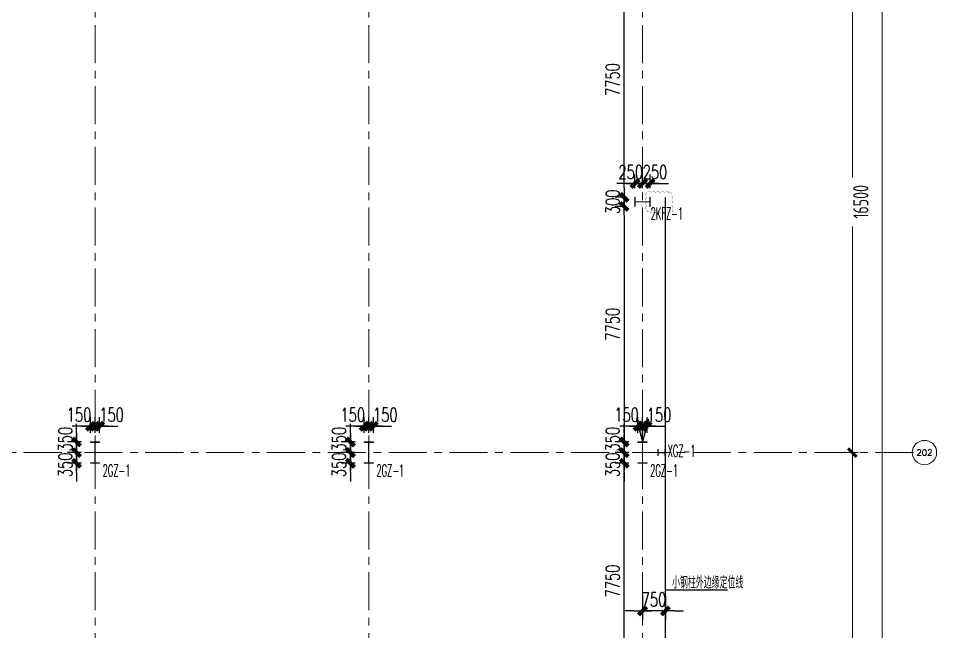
# Model space of a CAD drawing. Extents: x -1201378 to 2367219, y -619313 to 244905.
# Drawn here: x 195722 to 225911, y -53489 to -33310 of the extents above; entities that cross this region are included whole.
import ezdxf
from ezdxf.enums import TextEntityAlignment as Align

# ---------------------------------------------------------------- set-up
doc = ezdxf.new("R2010")
doc.units = 0
doc.header["$LTSCALE"] = 1000
doc.linetypes.add('CENTER', pattern=[2, 1.25, -0.25, 0.25, -0.25])
doc.linetypes.add('HIDDEN', pattern=[0.375, 0.25, -0.125])
doc.layers.get('0').update_dxf_attribs({"linetype": 'CONTINUOUS'})
doc.layers.get('Defpoints').update_dxf_attribs({"linetype": 'CONTINUOUS'})
for name, color, linetype, lineweight in [('S-axis', 111, 'CONTINUOUS', 0), ('S-col', 2, 'CONTINUOUS', 0), ('S-dote', 5, 'CENTER', 0)]:
    doc.layers.add(name, color=color, linetype=linetype, lineweight=lineweight)
for name, color, linetype in [('S-CJGC', 5, 'CONTINUOUS'), ('S-DIMZ', 115, 'CONTINUOUS'), ('S-SGJ', 21, 'CONTINUOUS'), ('S-SHAPE2', 165, 'HIDDEN')]:
    doc.layers.add(name, color=color, linetype=linetype)
doc.layers.add('疑问', color=1, linetype='CONTINUOUS', plot=False)
doc.styles.add('_TCH_AXIS', font='COMPLEX', dxfattribs={"bigfont": 'GBCBIG'})
doc.styles.add('SS1', font='tj-romans1.shx', dxfattribs={"width": 0.7, "bigfont": 'tj-hztxt1.shx'})
doc.styles.add('TSSD_Dimension', font='tssdeng.shx', dxfattribs={"width": 0.7, "bigfont": 'hztxt.shx'})
doc.dimstyles.new('S-150-ARCHI', dxfattribs={"dimscale": 150, "dimtxt": 3, "dimasz": 2, "dimexe": 2, "dimexo": 2, "dimgap": 1, "dimtad": 1, "dimdec": 0, "dimzin": 0, "dimdsep": 46, "dimtxsty": 'SS1', "dimblk1": 'TT', "dimblk2": 'TT', "dimsah": 1, "dimcen": 1, "dimclrd": 256, "dimclre": 256, "dimclrt": 256, "dimadec": 0, "dimazin": 0, "dimtfac": 1, "dimtdec": 0, "dimtix": 1, "dimtmove": 2, "dimatfit": 0, "dimldrblk": 'TT', "dimfxl": 2, "dimtolj": 1, "dimtzin": 0, "dimarcsym": 0})
doc.dimstyles.new('TSSD_200_200', dxfattribs={"dimtxt": 500, "dimasz": 200, "dimexe": 200, "dimexo": 500, "dimgap": 200, "dimtad": 1, "dimdec": 0, "dimzin": 0, "dimdsep": 46, "dimtxsty": 'TSSD_Dimension', "dimblk": 'ARCHTICK', "dimcen": 0, "dimdle": 200, "dimclrt": 7, "dimadec": 0, "dimazin": 0, "dimtfac": 1, "dimtdec": 0, "dimtix": 1, "dimtmove": 2, "dimatfit": 3, "dimfxl": 1, "dimtolj": 1, "dimtzin": 0, "dimarcsym": 0})

# ---------------------------------------------------------------- blocks, each defined once
blk = doc.blocks.new('_ArchTick')
at = {"color": 0, "linetype": 'ByBlock', "const_width": 0.5}
blk.add_lwpolyline([(-0.71, -0.71), (0.71, 0.71)], dxfattribs=at)
blk = doc.blocks.new('*D89')
at = {"layer": 'Defpoints', "color": 0, "transparency": 16777216}
for p in [(-77874, -231098), (-77874, -247598), (-76858, -247598)]:
    blk.add_point(p, dxfattribs=at)
at = {"layer": 'S-axis', "color": 0, "lineweight": -2, "transparency": 16777216}
for p, q in [((-76858, -230898), (-76858, -238542)), ((-77374, -231098), (-76658, -231098)), ((-76858, -247798), (-76858, -240154)), ((-77374, -247598), (-76658, -247598))]:
    blk.add_line(p, q, dxfattribs=at)
at = {"layer": 'S-axis', "color": 0, "lineweight": -2, "transparency": 16777216, "xscale": 200, "yscale": 200, "zscale": 200}
for p, rotation in [((-76858, -231098), 90), ((-76858, -247598), 270)]:
    blk.add_blockref('_ArchTick', p, dxfattribs=dict(at, rotation=rotation))
at = {"layer": 'S-axis', "color": 7, "transparency": 16777216, "insert": (-76583, -239348), "char_height": 500, "attachment_point": 5, "rotation": 90, "style": 'TSSD_Dimension'}
blk.add_mtext('\\A1;16500', dxfattribs=at)
blk = doc.blocks.new('*D90')
at = {"layer": 'Defpoints', "color": 0, "transparency": 16777216}
for p in [(-77874, -247598), (-77874, -264098), (-76858, -264098)]:
    blk.add_point(p, dxfattribs=at)
at = {"layer": 'S-axis', "color": 0, "lineweight": -2, "transparency": 16777216}
for p, q in [((-76858, -247398), (-76858, -255042)), ((-77374, -247598), (-76658, -247598)), ((-76858, -264298), (-76858, -256654)), ((-77374, -264098), (-76658, -264098))]:
    blk.add_line(p, q, dxfattribs=at)
at = {"layer": 'S-axis', "color": 0, "lineweight": -2, "transparency": 16777216, "xscale": 200, "yscale": 200, "zscale": 200}
for p, rotation in [((-76858, -247598), 90), ((-76858, -264098), 270)]:
    blk.add_blockref('_ArchTick', p, dxfattribs=dict(at, rotation=rotation))
at = {"layer": 'S-axis', "color": 7, "transparency": 16777216, "insert": (-76583, -255848), "char_height": 500, "attachment_point": 5, "rotation": 90, "style": 'TSSD_Dimension'}
blk.add_mtext('\\A1;16500', dxfattribs=at)
blk = doc.blocks.new('*D113')
at = {"layer": 'Defpoints', "color": 0, "transparency": 16777216}
for p in [(-77774, -180948), (-77774, -264748), (-75879, -264748)]:
    blk.add_point(p, dxfattribs=at)
at = {"layer": 'S-axis', "color": 0, "lineweight": -2, "transparency": 16777216}
for p, q in [((-75879, -180748), (-75879, -222015)), ((-77274, -180948), (-75679, -180948)), ((-75879, -264948), (-75879, -223681)), ((-77274, -264748), (-75679, -264748))]:
    blk.add_line(p, q, dxfattribs=at)
at = {"layer": 'S-axis', "color": 0, "lineweight": -2, "transparency": 16777216, "xscale": 200, "yscale": 200, "zscale": 200}
for p, rotation in [((-75879, -180948), 90), ((-75879, -264748), 270)]:
    blk.add_blockref('_ArchTick', p, dxfattribs=dict(at, rotation=rotation))
at = {"layer": 'S-axis', "color": 7, "transparency": 16777216, "insert": (-75604, -222848), "char_height": 500, "attachment_point": 5, "rotation": 90, "style": 'TSSD_Dimension'}
blk.add_mtext('\\A1;83800', dxfattribs=at)
blk = doc.blocks.new('nt66')
at = {"layer": 'S-col'}
blk.add_lwpolyline([(-195790, 766820), (-195490, 766820), (-195490, 766808), (-195636, 766808), (-195636, 766132), (-195490, 766132), (-195490, 766120), (-195790, 766120), (-195790, 766132), (-195644, 766132), (-195644, 766808), (-195790, 766808)], close=True, dxfattribs=at)
blk = doc.blocks.new('33333')
for p in [(48786, -109900), (57786, -109900), (66786, -109900)]:
    blk.add_blockref('nt66', p)
blk = doc.blocks.new('TT')
blk.add_line((-0.97, 0), (0.97, 0))
at = {"const_width": 0.45}
blk.add_lwpolyline([(-0.44, -0.44), (0.44, 0.44)], dxfattribs=at)
blk = doc.blocks.new('*D4401')
at = {"layer": 'Defpoints', "color": 0, "transparency": 16777216}
for p in [(198242, -46730), (198242, -47248), (198392, -47248)]:
    blk.add_point(p, dxfattribs=at)
at = {"layer": 'S-DIMZ', "lineweight": -2, "transparency": 16777216}
for p, q in [((198242, -46948), (198242, -46430)), ((198392, -46948), (198392, -46430)), ((197942, -46730), (197642, -46730)), ((198392, -46730), (198242, -46730)), ((198692, -46730), (198992, -46730))]:
    blk.add_line(p, q, dxfattribs=at)
at = {"layer": 'S-DIMZ', "lineweight": -2, "transparency": 16777216, "xscale": 300, "yscale": 300, "zscale": 300}
blk.add_blockref('TT', (198242, -46730), dxfattribs=at)
at = {"layer": 'S-DIMZ', "lineweight": -2, "transparency": 16777216, "xscale": 300, "yscale": 300, "zscale": 300, "rotation": 180}
blk.add_blockref('TT', (198392, -46730), dxfattribs=at)
at = {"layer": 'S-DIMZ', "transparency": 16777216, "insert": (198785, -46355), "char_height": 450, "attachment_point": 5, "style": 'SS1'}
blk.add_mtext('\\A1;150', dxfattribs=at)
blk = doc.blocks.new('*D4402')
at = {"layer": 'Defpoints', "color": 0, "transparency": 16777216}
for p in [(198092, -46730), (198092, -47248), (198242, -47248)]:
    blk.add_point(p, dxfattribs=at)
at = {"layer": 'S-DIMZ', "lineweight": -2, "transparency": 16777216}
for p, q in [((198092, -46948), (198092, -46430)), ((198242, -46948), (198242, -46430)), ((197792, -46730), (197492, -46730)), ((198242, -46730), (198092, -46730)), ((198542, -46730), (198842, -46730))]:
    blk.add_line(p, q, dxfattribs=at)
at = {"layer": 'S-DIMZ', "lineweight": -2, "transparency": 16777216, "xscale": 300, "yscale": 300, "zscale": 300}
blk.add_blockref('TT', (198092, -46730), dxfattribs=at)
at = {"layer": 'S-DIMZ', "lineweight": -2, "transparency": 16777216, "xscale": 300, "yscale": 300, "zscale": 300, "rotation": 180}
blk.add_blockref('TT', (198242, -46730), dxfattribs=at)
at = {"layer": 'S-DIMZ', "transparency": 16777216, "insert": (197716, -46355), "char_height": 450, "attachment_point": 5, "style": 'SS1'}
blk.add_mtext('\\A1;150', dxfattribs=at)
blk = doc.blocks.new('*D4403')
at = {"layer": 'Defpoints', "color": 0, "transparency": 16777216}
for p in [(198092, -47248), (197638, -47598), (198092, -47598)]:
    blk.add_point(p, dxfattribs=at)
at = {"layer": 'S-DIMZ', "lineweight": -2, "transparency": 16777216}
for p, q in [((197638, -46948), (197638, -46648)), ((197792, -47248), (197338, -47248)), ((197638, -47248), (197638, -47598)), ((197792, -47598), (197338, -47598)), ((197638, -47898), (197638, -48198))]:
    blk.add_line(p, q, dxfattribs=at)
at = {"layer": 'S-DIMZ', "lineweight": -2, "transparency": 16777216, "xscale": 300, "yscale": 300, "zscale": 300}
for p, rotation in [((197638, -47248), 270), ((197638, -47598), 90)]:
    blk.add_blockref('TT', p, dxfattribs=dict(at, rotation=rotation))
at = {"layer": 'S-DIMZ', "transparency": 16777216, "insert": (197263, -47155), "char_height": 450, "attachment_point": 5, "rotation": 90, "style": 'SS1'}
blk.add_mtext('\\A1;350', dxfattribs=at)
blk = doc.blocks.new('*D4404')
at = {"layer": 'Defpoints', "color": 0, "transparency": 16777216}
for p in [(198092, -47598), (197638, -47948), (198092, -47948)]:
    blk.add_point(p, dxfattribs=at)
at = {"layer": 'S-DIMZ', "lineweight": -2, "transparency": 16777216}
for p, q in [((197638, -47298), (197638, -46998)), ((197792, -47598), (197338, -47598)), ((197638, -47598), (197638, -47948)), ((197792, -47948), (197338, -47948)), ((197638, -48248), (197638, -48548))]:
    blk.add_line(p, q, dxfattribs=at)
at = {"layer": 'S-DIMZ', "lineweight": -2, "transparency": 16777216, "xscale": 300, "yscale": 300, "zscale": 300}
for p, rotation in [((197638, -47598), 270), ((197638, -47948), 90)]:
    blk.add_blockref('TT', p, dxfattribs=dict(at, rotation=rotation))
at = {"layer": 'S-DIMZ', "transparency": 16777216, "insert": (197263, -48002), "char_height": 450, "attachment_point": 5, "rotation": 90, "style": 'SS1'}
blk.add_mtext('\\A1;350', dxfattribs=at)
blk = doc.blocks.new('*D4405')
at = {"layer": 'Defpoints', "color": 0, "transparency": 16777216}
for p in [(207242, -46730), (207242, -47248), (207392, -47248)]:
    blk.add_point(p, dxfattribs=at)
at = {"layer": 'S-DIMZ', "lineweight": -2, "transparency": 16777216}
for p, q in [((207242, -46948), (207242, -46430)), ((207392, -46948), (207392, -46430)), ((206942, -46730), (206642, -46730)), ((207392, -46730), (207242, -46730)), ((207692, -46730), (207992, -46730))]:
    blk.add_line(p, q, dxfattribs=at)
at = {"layer": 'S-DIMZ', "lineweight": -2, "transparency": 16777216, "xscale": 300, "yscale": 300, "zscale": 300}
blk.add_blockref('TT', (207242, -46730), dxfattribs=at)
at = {"layer": 'S-DIMZ', "lineweight": -2, "transparency": 16777216, "xscale": 300, "yscale": 300, "zscale": 300, "rotation": 180}
blk.add_blockref('TT', (207392, -46730), dxfattribs=at)
at = {"layer": 'S-DIMZ', "transparency": 16777216, "insert": (207785, -46355), "char_height": 450, "attachment_point": 5, "style": 'SS1'}
blk.add_mtext('\\A1;150', dxfattribs=at)
blk = doc.blocks.new('*D4406')
at = {"layer": 'Defpoints', "color": 0, "transparency": 16777216}
for p in [(207092, -46730), (207092, -47248), (207242, -47248)]:
    blk.add_point(p, dxfattribs=at)
at = {"layer": 'S-DIMZ', "lineweight": -2, "transparency": 16777216}
for p, q in [((207092, -46948), (207092, -46430)), ((207242, -46948), (207242, -46430)), ((206792, -46730), (206492, -46730)), ((207242, -46730), (207092, -46730)), ((207542, -46730), (207842, -46730))]:
    blk.add_line(p, q, dxfattribs=at)
at = {"layer": 'S-DIMZ', "lineweight": -2, "transparency": 16777216, "xscale": 300, "yscale": 300, "zscale": 300}
blk.add_blockref('TT', (207092, -46730), dxfattribs=at)
at = {"layer": 'S-DIMZ', "lineweight": -2, "transparency": 16777216, "xscale": 300, "yscale": 300, "zscale": 300, "rotation": 180}
blk.add_blockref('TT', (207242, -46730), dxfattribs=at)
at = {"layer": 'S-DIMZ', "transparency": 16777216, "insert": (206716, -46355), "char_height": 450, "attachment_point": 5, "style": 'SS1'}
blk.add_mtext('\\A1;150', dxfattribs=at)
blk = doc.blocks.new('*D4407')
at = {"layer": 'Defpoints', "color": 0, "transparency": 16777216}
for p in [(207092, -47248), (206638, -47598), (207092, -47598)]:
    blk.add_point(p, dxfattribs=at)
at = {"layer": 'S-DIMZ', "lineweight": -2, "transparency": 16777216}
for p, q in [((206638, -46948), (206638, -46648)), ((206792, -47248), (206338, -47248)), ((206638, -47248), (206638, -47598)), ((206792, -47598), (206338, -47598)), ((206638, -47898), (206638, -48198))]:
    blk.add_line(p, q, dxfattribs=at)
at = {"layer": 'S-DIMZ', "lineweight": -2, "transparency": 16777216, "xscale": 300, "yscale": 300, "zscale": 300}
for p, rotation in [((206638, -47248), 270), ((206638, -47598), 90)]:
    blk.add_blockref('TT', p, dxfattribs=dict(at, rotation=rotation))
at = {"layer": 'S-DIMZ', "transparency": 16777216, "insert": (206263, -47155), "char_height": 450, "attachment_point": 5, "rotation": 90, "style": 'SS1'}
blk.add_mtext('\\A1;350', dxfattribs=at)
blk = doc.blocks.new('*D4408')
at = {"layer": 'Defpoints', "color": 0, "transparency": 16777216}
for p in [(207092, -47598), (206638, -47948), (207092, -47948)]:
    blk.add_point(p, dxfattribs=at)
at = {"layer": 'S-DIMZ', "lineweight": -2, "transparency": 16777216}
for p, q in [((206638, -47298), (206638, -46998)), ((206792, -47598), (206338, -47598)), ((206638, -47598), (206638, -47948)), ((206792, -47948), (206338, -47948)), ((206638, -48248), (206638, -48548))]:
    blk.add_line(p, q, dxfattribs=at)
at = {"layer": 'S-DIMZ', "lineweight": -2, "transparency": 16777216, "xscale": 300, "yscale": 300, "zscale": 300}
for p, rotation in [((206638, -47598), 270), ((206638, -47948), 90)]:
    blk.add_blockref('TT', p, dxfattribs=dict(at, rotation=rotation))
at = {"layer": 'S-DIMZ', "transparency": 16777216, "insert": (206263, -48002), "char_height": 450, "attachment_point": 5, "rotation": 90, "style": 'SS1'}
blk.add_mtext('\\A1;350', dxfattribs=at)
blk = doc.blocks.new('*D4409')
at = {"layer": 'Defpoints', "color": 0, "transparency": 16777216}
for p in [(216242, -46730), (216242, -47248), (216392, -47248)]:
    blk.add_point(p, dxfattribs=at)
at = {"layer": 'S-DIMZ', "lineweight": -2, "transparency": 16777216}
for p, q in [((216242, -46948), (216242, -46430)), ((216392, -46948), (216392, -46430)), ((215942, -46730), (215642, -46730)), ((216392, -46730), (216242, -46730)), ((216692, -46730), (216992, -46730))]:
    blk.add_line(p, q, dxfattribs=at)
at = {"layer": 'S-DIMZ', "lineweight": -2, "transparency": 16777216, "xscale": 300, "yscale": 300, "zscale": 300}
blk.add_blockref('TT', (216242, -46730), dxfattribs=at)
at = {"layer": 'S-DIMZ', "lineweight": -2, "transparency": 16777216, "xscale": 300, "yscale": 300, "zscale": 300, "rotation": 180}
blk.add_blockref('TT', (216392, -46730), dxfattribs=at)
at = {"layer": 'S-DIMZ', "transparency": 16777216, "insert": (216785, -46355), "char_height": 450, "attachment_point": 5, "style": 'SS1'}
blk.add_mtext('\\A1;150', dxfattribs=at)
blk = doc.blocks.new('*D4410')
at = {"layer": 'Defpoints', "color": 0, "transparency": 16777216}
for p in [(216092, -46730), (216092, -47248), (216242, -47248)]:
    blk.add_point(p, dxfattribs=at)
at = {"layer": 'S-DIMZ', "lineweight": -2, "transparency": 16777216}
for p, q in [((216092, -46948), (216092, -46430)), ((216242, -46948), (216242, -46430)), ((215792, -46730), (215492, -46730)), ((216242, -46730), (216092, -46730)), ((216542, -46730), (216842, -46730))]:
    blk.add_line(p, q, dxfattribs=at)
at = {"layer": 'S-DIMZ', "lineweight": -2, "transparency": 16777216, "xscale": 300, "yscale": 300, "zscale": 300}
blk.add_blockref('TT', (216092, -46730), dxfattribs=at)
at = {"layer": 'S-DIMZ', "lineweight": -2, "transparency": 16777216, "xscale": 300, "yscale": 300, "zscale": 300, "rotation": 180}
blk.add_blockref('TT', (216242, -46730), dxfattribs=at)
at = {"layer": 'S-DIMZ', "transparency": 16777216, "insert": (215716, -46355), "char_height": 450, "attachment_point": 5, "style": 'SS1'}
blk.add_mtext('\\A1;150', dxfattribs=at)
blk = doc.blocks.new('*D4411')
at = {"layer": 'Defpoints', "color": 0, "transparency": 16777216}
for p in [(216092, -47248), (215638, -47598), (216092, -47598)]:
    blk.add_point(p, dxfattribs=at)
at = {"layer": 'S-DIMZ', "lineweight": -2, "transparency": 16777216}
for p, q in [((215638, -46948), (215638, -46648)), ((215792, -47248), (215338, -47248)), ((215638, -47248), (215638, -47598)), ((215792, -47598), (215338, -47598)), ((215638, -47898), (215638, -48198))]:
    blk.add_line(p, q, dxfattribs=at)
at = {"layer": 'S-DIMZ', "lineweight": -2, "transparency": 16777216, "xscale": 300, "yscale": 300, "zscale": 300}
for p, rotation in [((215638, -47248), 270), ((215638, -47598), 90)]:
    blk.add_blockref('TT', p, dxfattribs=dict(at, rotation=rotation))
at = {"layer": 'S-DIMZ', "transparency": 16777216, "insert": (215263, -47155), "char_height": 450, "attachment_point": 5, "rotation": 90, "style": 'SS1'}
blk.add_mtext('\\A1;350', dxfattribs=at)
blk = doc.blocks.new('*D4412')
at = {"layer": 'Defpoints', "color": 0, "transparency": 16777216}
for p in [(216092, -47598), (215638, -47948), (216092, -47948)]:
    blk.add_point(p, dxfattribs=at)
at = {"layer": 'S-DIMZ', "lineweight": -2, "transparency": 16777216}
for p, q in [((215638, -47298), (215638, -46998)), ((215792, -47598), (215338, -47598)), ((215638, -47598), (215638, -47948)), ((215792, -47948), (215338, -47948)), ((215638, -48248), (215638, -48548))]:
    blk.add_line(p, q, dxfattribs=at)
at = {"layer": 'S-DIMZ', "lineweight": -2, "transparency": 16777216, "xscale": 300, "yscale": 300, "zscale": 300}
for p, rotation in [((215638, -47598), 270), ((215638, -47948), 90)]:
    blk.add_blockref('TT', p, dxfattribs=dict(at, rotation=rotation))
at = {"layer": 'S-DIMZ', "transparency": 16777216, "insert": (215263, -48002), "char_height": 450, "attachment_point": 5, "rotation": 90, "style": 'SS1'}
blk.add_mtext('\\A1;350', dxfattribs=at)
blk = doc.blocks.new('*D4744')
at = {"layer": 'Defpoints', "color": 0, "transparency": 16777216}
for p in [(215638, -47948), (216092, -47948), (215992, -55698)]:
    blk.add_point(p, dxfattribs=at)
at = {"layer": 'S-DIMZ', "lineweight": -2, "transparency": 16777216}
for p, q in [((215792, -47948), (215338, -47948)), ((215638, -55398), (215638, -48248)), ((215692, -55698), (215338, -55698))]:
    blk.add_line(p, q, dxfattribs=at)
at = {"layer": 'S-DIMZ', "lineweight": -2, "transparency": 16777216, "xscale": 300, "yscale": 300, "zscale": 300}
for p, rotation in [((215638, -47948), 90), ((215638, -55698), 270)]:
    blk.add_blockref('TT', p, dxfattribs=dict(at, rotation=rotation))
at = {"layer": 'S-DIMZ', "transparency": 16777216, "insert": (215263, -51823), "char_height": 450, "attachment_point": 5, "rotation": 90, "style": 'SS1'}
blk.add_mtext('\\A1;7750', dxfattribs=at)
blk = doc.blocks.new('*D4745')
at = {"layer": 'Defpoints', "color": 0, "transparency": 16777216}
for p in [(216242, -38745), (215992, -39198), (216242, -39198)]:
    blk.add_point(p, dxfattribs=at)
at = {"layer": 'S-DIMZ', "lineweight": -2, "transparency": 16777216}
for p, q in [((215992, -38898), (215992, -38445)), ((216242, -38898), (216242, -38445)), ((215692, -38745), (215392, -38745)), ((215992, -38745), (216242, -38745)), ((216542, -38745), (216842, -38745))]:
    blk.add_line(p, q, dxfattribs=at)
at = {"layer": 'S-DIMZ', "lineweight": -2, "transparency": 16777216, "xscale": 300, "yscale": 300, "zscale": 300}
blk.add_blockref('TT', (215992, -38745), dxfattribs=at)
at = {"layer": 'S-DIMZ', "lineweight": -2, "transparency": 16777216, "xscale": 300, "yscale": 300, "zscale": 300, "rotation": 180}
blk.add_blockref('TT', (216242, -38745), dxfattribs=at)
at = {"layer": 'S-DIMZ', "transparency": 16777216, "insert": (215853, -38370), "char_height": 450, "attachment_point": 5, "style": 'SS1'}
blk.add_mtext('\\A1;250', dxfattribs=at)
blk = doc.blocks.new('*D4746')
at = {"layer": 'Defpoints', "color": 0, "transparency": 16777216}
for p in [(216492, -38745), (216242, -39198), (216492, -39198)]:
    blk.add_point(p, dxfattribs=at)
at = {"layer": 'S-DIMZ', "lineweight": -2, "transparency": 16777216}
for p, q in [((216242, -38898), (216242, -38445)), ((216492, -38898), (216492, -38445)), ((215942, -38745), (215642, -38745)), ((216242, -38745), (216492, -38745)), ((216792, -38745), (217092, -38745))]:
    blk.add_line(p, q, dxfattribs=at)
at = {"layer": 'S-DIMZ', "lineweight": -2, "transparency": 16777216, "xscale": 300, "yscale": 300, "zscale": 300}
blk.add_blockref('TT', (216242, -38745), dxfattribs=at)
at = {"layer": 'S-DIMZ', "lineweight": -2, "transparency": 16777216, "xscale": 300, "yscale": 300, "zscale": 300, "rotation": 180}
blk.add_blockref('TT', (216492, -38745), dxfattribs=at)
at = {"layer": 'S-DIMZ', "transparency": 16777216, "insert": (216650, -38370), "char_height": 450, "attachment_point": 5, "style": 'SS1'}
blk.add_mtext('\\A1;250', dxfattribs=at)
blk = doc.blocks.new('*D4747')
at = {"layer": 'Defpoints', "color": 0, "transparency": 16777216}
for p in [(215992, -39498), (215638, -47248), (216092, -47248)]:
    blk.add_point(p, dxfattribs=at)
at = {"layer": 'S-DIMZ', "lineweight": -2, "transparency": 16777216}
for p, q in [((215692, -39498), (215338, -39498)), ((215638, -39798), (215638, -46948)), ((215792, -47248), (215338, -47248))]:
    blk.add_line(p, q, dxfattribs=at)
at = {"layer": 'S-DIMZ', "lineweight": -2, "transparency": 16777216, "xscale": 300, "yscale": 300, "zscale": 300}
for p, rotation in [((215638, -39498), 90), ((215638, -47248), 270)]:
    blk.add_blockref('TT', p, dxfattribs=dict(at, rotation=rotation))
at = {"layer": 'S-DIMZ', "transparency": 16777216, "insert": (215263, -43373), "char_height": 450, "attachment_point": 5, "rotation": 90, "style": 'SS1'}
blk.add_mtext('\\A1;7750', dxfattribs=at)
blk = doc.blocks.new('*D4748')
at = {"layer": 'Defpoints', "color": 0, "transparency": 16777216}
for p in [(215638, -39198), (215992, -39198), (215992, -39498)]:
    blk.add_point(p, dxfattribs=at)
at = {"layer": 'S-DIMZ', "lineweight": -2, "transparency": 16777216}
for p, q in [((215638, -38898), (215638, -38598)), ((215692, -39198), (215338, -39198)), ((215638, -39498), (215638, -39198)), ((215692, -39498), (215338, -39498)), ((215638, -39798), (215638, -40098))]:
    blk.add_line(p, q, dxfattribs=at)
at = {"layer": 'S-DIMZ', "lineweight": -2, "transparency": 16777216, "xscale": 300, "yscale": 300, "zscale": 300}
for p, rotation in [((215638, -39198), 270), ((215638, -39498), 90)]:
    blk.add_blockref('TT', p, dxfattribs=dict(at, rotation=rotation))
at = {"layer": 'S-DIMZ', "transparency": 16777216, "insert": (215263, -39348), "char_height": 450, "attachment_point": 5, "rotation": 90, "style": 'SS1'}
blk.add_mtext('\\A1;300', dxfattribs=at)
blk = doc.blocks.new('*D4749')
at = {"layer": 'Defpoints', "color": 0, "transparency": 16777216}
for p in [(215638, -31448), (216092, -31448), (215992, -39198)]:
    blk.add_point(p, dxfattribs=at)
at = {"layer": 'S-DIMZ', "lineweight": -2, "transparency": 16777216}
for p, q in [((215792, -31448), (215338, -31448)), ((215638, -38898), (215638, -31748)), ((215692, -39198), (215338, -39198))]:
    blk.add_line(p, q, dxfattribs=at)
at = {"layer": 'S-DIMZ', "lineweight": -2, "transparency": 16777216, "xscale": 300, "yscale": 300, "zscale": 300}
for p, rotation in [((215638, -31448), 90), ((215638, -39198), 270)]:
    blk.add_blockref('TT', p, dxfattribs=dict(at, rotation=rotation))
at = {"layer": 'S-DIMZ', "transparency": 16777216, "insert": (215263, -35323), "char_height": 450, "attachment_point": 5, "rotation": 90, "style": 'SS1'}
blk.add_mtext('\\A1;7750', dxfattribs=at)
blk = doc.blocks.new('*D6483')
at = {"layer": 'Defpoints', "color": 0, "transparency": 16777216}
for p in [(216242, -51997), (216992, -51997), (216242, -52806)]:
    blk.add_point(p, dxfattribs=at)
at = {"layer": 'S-SGJ', "lineweight": -2, "transparency": 16777216}
for p, q in [((216242, -52297), (216242, -53106)), ((216992, -52297), (216992, -53106)), ((215942, -52806), (215642, -52806)), ((216992, -52806), (216242, -52806)), ((217292, -52806), (217592, -52806))]:
    blk.add_line(p, q, dxfattribs=at)
at = {"layer": 'S-SGJ', "lineweight": -2, "transparency": 16777216, "xscale": 300, "yscale": 300, "zscale": 300}
blk.add_blockref('TT', (216242, -52806), dxfattribs=at)
at = {"layer": 'S-SGJ', "lineweight": -2, "transparency": 16777216, "xscale": 300, "yscale": 300, "zscale": 300, "rotation": 180}
blk.add_blockref('TT', (216992, -52806), dxfattribs=at)
at = {"layer": 'S-SGJ', "transparency": 16777216, "insert": (216617, -52431), "char_height": 450, "attachment_point": 5, "style": 'SS1'}
blk.add_mtext('\\A1;750', dxfattribs=at)
blk = doc.blocks.new('S-CJGC')
at = {"layer": 'S-CJGC'}
for p, q in [((-131, -119), (0, 381)), ((131, -119), (0, 381)), ((0, 381), (0, 0)), ((0, 0), (-131, -119)), ((0, 0), (131, -119))]:
    blk.add_line(p, q, dxfattribs=at)
blk.add_solid([(131, -119), (0, 0), (0, 381)], dxfattribs=at)
blk = doc.blocks.new('2#轴网')
at = {"layer": 'S-axis'}
blk.add_circle((-74489.2, -247597), 400, dxfattribs=at)
at = {"layer": 'S-dote'}
for p, q in [((-101758.5, -270787), (-101758.5, -175298.2)), ((-92758.5, -270787), (-92758.5, -175298.2)), ((-83758.5, -270787), (-83758.5, -175298.2)), ((-74854.3, -247598.2), (-251154.3, -247598.2))]:
    blk.add_line(p, q, dxfattribs=at)
at = {"layer": 'S-axis', "style": '_TCH_AXIS'}
blk.add_text('202', height=202.97, dxfattribs=at).set_placement((-74750.1, -247698.5), (-74228.2, -247698.5), align=Align.FIT)
at = {"layer": 'S-axis'}
for base, p1, p2, picture, middle in [((-75878.8, -264748.2), (-77774.3, -180948.2), (-77774.3, -264748.2), '*D113', (-75603.8, -222848.2)), ((-76858.5, -247598.2), (-77874.3, -231098.2), (-77874.3, -247598.2), '*D89', (-76583.5, -239348.2)), ((-76858.5, -264098.2), (-77874.3, -247598.2), (-77874.3, -264098.2), '*D90', (-76583.5, -255848.2))]:
    dim = blk.add_linear_dim(base=base, p1=p1, p2=p2, angle=270, dimstyle='TSSD_200_200', dxfattribs=at)
    dim.commit()
    dim.dimension.update_dxf_attribs({"geometry": picture, "text_midpoint": middle, "dimtype": 161})

msp = doc.modelspace()

# ---------------------------------------------------------------- linework, layer by layer
at = {"layer": 'S-col'}
for points in [[(216491.5, -39498.2), (216491.5, -39198.2), (216479.5, -39198.2), (216479.5, -39344.2), (216003.5, -39344.2), (216003.5, -39198.2), (215991.5, -39198.2), (215991.5, -39498.2), (216003.5, -39498.2), (216003.5, -39352.2), (216479.5, -39352.2), (216479.5, -39498.2)], [(216991.5, -47498.2), (216991.5, -47698.2), (216979.5, -47698.2), (216979.5, -47602.2), (216753.5, -47602.2), (216753.5, -47698.2), (216741.5, -47698.2), (216741.5, -47498.2), (216753.5, -47498.2), (216753.5, -47594.2), (216979.5, -47594.2), (216979.5, -47498.2)]]:
    msp.add_lwpolyline(points, close=True, dxfattribs=at)
at = {"layer": 'S-SGJ'}
msp.add_line((219032.1, -52125.8), (216991.5, -52125.8), dxfattribs=at)
at = {"layer": 'S-SHAPE2', "ltscale": 2, "const_width": 50}
msp.add_lwpolyline([(216991.5, -39196.8), (216991.5, -64698.2), (59091.5, -64698.2), (59091.5, -47113.7), (80543.5, 19001.8), (216991.5, 19001.8), (216991.5, 10151.8)], dxfattribs=at)
at = {"layer": '疑问', "color": 3}
msp.add_lwpolyline([(216385.1, -39045, 0, 14.4, -0.5205671), (216529.4, -39045, 0, 14.4, -0.5205671), (216673.8, -39045, 0, 14.4, -0.5205671), (216818.1, -39045, 0, 14.4, -0.5205671), (216962.4, -39045, 0, 14.4, -0.5205671), (217106.8, -39045, 0, 14.4, -0.5205671), (217207.2, -39089, 0, 14.4, -0.5205671), (217207.2, -39233.3, 0, 14.4, -0.5205671), (217207.2, -39377.7, 0, 14.4, -0.5205671), (217207.2, -39522, 0, 14.4, -0.5205671), (217207.2, -39666.3, 0, 14.4, -0.5205671), (217064.1, -39667.6, 0, 14.4, -0.5205671), (216919.7, -39667.6, 0, 14.4, -0.5205671), (216775.4, -39667.6, 0, 14.4, -0.5205671), (216631, -39667.6, 0, 14.4, -0.5205671), (216486.7, -39667.6, 0, 14.4, -0.5205671), (216385.1, -39624.8, 0, 14.4, -0.5205671), (216385.1, -39480.5, 0, 14.4, -0.5205671), (216385.1, -39336.1, 0, 14.4, -0.5205671), (216385.1, -39191.8, 0, 14.4, -0.5205671)], format="xyseb", close=True, dxfattribs=at)

# ---------------------------------------------------------------- block references
at = {"layer": 'S-axis'}
msp.add_blockref('2#轴网', (300000, 200000), dxfattribs=at)
at = {"layer": 'S-CJGC', "xscale": -1.5, "yscale": 1.5, "zscale": 1.5, "rotation": 180}
msp.add_blockref('S-CJGC', (216241.5, -46676.5), dxfattribs=at)
at = {"layer": 'S-col'}
msp.add_blockref('33333', (345095.7, -704168.2), dxfattribs=at)

# ---------------------------------------------------------------- texts
at = {"layer": 'S-SGJ', "style": 'SS1', "width": 0.5}
for s, p in [('2KFZ-1', (216507.9, -39733.1)), ('XGZ-1', (217067, -47540.6)), ('2GZ-1', (198492.2, -48187.1)), ('2GZ-1', (207492.2, -48187.1)), ('2GZ-1', (216492.2, -48187.1)), ('小钢柱外边缘定位线', (217215.4, -51870.9))]:
    msp.add_text(s, height=400, dxfattribs=at).set_placement(p, align=Align.MIDDLE_LEFT)

# ---------------------------------------------------------------- dimensions: what is measured, and where the dimension line sits
at = {"layer": 'S-DIMZ'}
for base, p1, p2, picture, middle in [((215638.4, -31448.2), (215991.5, -39198.2), (216091.5, -31448.2), '*D4749', (215263.4, -35323.2)), ((215638.4, -39198.2), (215991.5, -39498.2), (215991.5, -39198.2), '*D4748', (215263.4, -39348.2)), ((215638.4, -47248.2), (215991.5, -39498.2), (216091.5, -47248.2), '*D4747', (215263.4, -43373.2)), ((215638.4, -47948.2), (215991.5, -55698.2), (216091.5, -47948.2), '*D4744', (215263.4, -51823.2))]:
    dim = msp.add_linear_dim(base=base, p1=p1, p2=p2, angle=90, dimstyle='S-150-ARCHI', dxfattribs=at)
    dim.commit()
    dim.dimension.update_dxf_attribs({"geometry": picture, "text_midpoint": middle})
for base, p1, p2, angle, picture, middle in [((216241.5, -38745), (215991.5, -39198.2), (216241.5, -39198.2), 180, '*D4745', (215852.7, -38370)), ((216491.5, -38745), (216241.5, -39198.2), (216491.5, -39198.2), 180, '*D4746', (216649.6, -38370)), ((197638.4, -47598.2), (198091.5, -47248.2), (198091.5, -47598.2), 90, '*D4403', (197263.4, -47155.2)), ((206638.4, -47598.2), (207091.5, -47248.2), (207091.5, -47598.2), 90, '*D4407', (206263.4, -47155.2)), ((215638.4, -47598.2), (216091.5, -47248.2), (216091.5, -47598.2), 90, '*D4411', (215263.4, -47155.2)), ((197638.4, -47948.2), (198091.5, -47598.2), (198091.5, -47948.2), 90, '*D4404', (197263.4, -48002.1)), ((206638.4, -47948.2), (207091.5, -47598.2), (207091.5, -47948.2), 90, '*D4408', (206263.4, -48002.1)), ((215638.4, -47948.2), (216091.5, -47598.2), (216091.5, -47948.2), 90, '*D4412', (215263.4, -48002.1))]:
    dim = msp.add_linear_dim(base=base, p1=p1, p2=p2, angle=angle, dimstyle='S-150-ARCHI', dxfattribs=at)
    dim.commit()
    dim.dimension.update_dxf_attribs({"geometry": picture, "text_midpoint": middle, "dimtype": 160})
for base, p1, p2, picture, middle in [((198091.5, -46730.4), (198241.5, -47248.2), (198091.5, -47248.2), '*D4402', (197716, -46355.4)), ((198241.5, -46730.4), (198391.5, -47248.2), (198241.5, -47248.2), '*D4401', (198784.5, -46355.4)), ((207091.5, -46730.4), (207241.5, -47248.2), (207091.5, -47248.2), '*D4406', (206716, -46355.4)), ((207241.5, -46730.4), (207391.5, -47248.2), (207241.5, -47248.2), '*D4405', (207784.5, -46355.4)), ((216091.5, -46730.4), (216241.5, -47248.2), (216091.5, -47248.2), '*D4410', (215716, -46355.4)), ((216241.5, -46730.4), (216391.5, -47248.2), (216241.5, -47248.2), '*D4409', (216784.5, -46355.4))]:
    dim = msp.add_linear_dim(base=base, p1=p1, p2=p2, dimstyle='S-150-ARCHI', dxfattribs=at)
    dim.commit()
    dim.dimension.update_dxf_attribs({"geometry": picture, "text_midpoint": middle, "dimtype": 160})
at = {"layer": 'S-SGJ'}
dim = msp.add_linear_dim(base=(216241.5, -52806), p1=(216991.5, -51997.1), p2=(216241.5, -51997.1), dimstyle='S-150-ARCHI', dxfattribs=at)
dim.commit()
dim.dimension.update_dxf_attribs({"geometry": '*D6483', "text_midpoint": (216616.5, -52431)})

doc.saveas('drawing.dxf')
